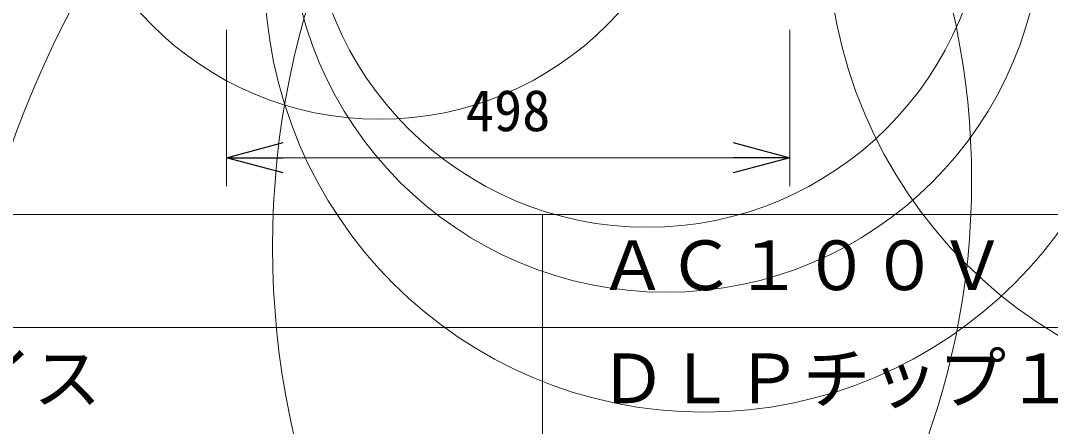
# Model space of a CAD drawing. Units: millimetres, scale not verified. Extents: x -71 to 63, y -56 to 144.
# Drawn here: x -45.56 to -0.04, y -5.87 to 12.08 of the extents above; entities that cross this region are included whole.
import ezdxf
from ezdxf.enums import TextEntityAlignment as Align

# ---------------------------------------------------------------- set-up
doc = ezdxf.new("R2010")
doc.units = ezdxf.units.MM
doc.header["$LTSCALE"] = 0.125
doc.layers.add('0-0_0', color=7, linetype='Continuous')
doc.layers.add('0-1_MOJI1', color=7, linetype='Continuous')
for name, color, linetype, lineweight in [('0-2_WAKU', 1, 'Continuous', 18), ('0-4_SUNPO', 3, 'Continuous', 18), ('0-5_GAIKEI', 1, 'Continuous', 18)]:
    doc.layers.add(name, color=color, linetype=linetype, lineweight=lineweight)
doc.styles.add('ＭＳ ゴシック', font='')
doc.styles.get('ＭＳ ゴシック').set_extended_font_data('MS Gothic')

# ---------------------------------------------------------------- blocks, each defined once
blk = doc.blocks.new('_Open30')
at = {"layer": '0-0_0'}
blk.add_line((0, 0), (-1, 0), dxfattribs=at)
blk.add_lwpolyline([(-1, 0.26795), (0, 0), (-1, -0.26795)], dxfattribs=at)
blk = doc.blocks.new('D3')
at = {"layer": '0-4_SUNPO'}
for p, q in [((157.0369, 73.1677), (157.0369, 66.2658)), ((181.9369, 73.1677), (181.9369, 66.2658)), ((179.4369, 67.5158), (159.5369, 67.5158))]:
    blk.add_line(p, q, dxfattribs=at)
at = {"layer": '0-4_SUNPO', "xscale": 2.5, "yscale": 2.5, "rotation": 180}
blk.add_blockref('_Open30', (157.0369, 67.5158), dxfattribs=at)
at = {"layer": '0-4_SUNPO', "xscale": 2.5, "yscale": 2.5}
blk.add_blockref('_Open30', (181.9369, 67.5158), dxfattribs=at)
at = {"layer": '0-4_SUNPO', "color": 7, "style": 'ＭＳ ゴシック'}
blk.add_text('498', height=1.833, dxfattribs=at).set_placement((167.6119, 68.1408), align=Align.BOTTOM_LEFT)

msp = doc.modelspace()

# ---------------------------------------------------------------- linework, layer by layer
at = {"layer": '0-2_WAKU', "color": 4}
for p, q in [((62.5024, 3.5004), (-62.4976, 3.5004)), ((-22.4976, -56.4996), (-22.4976, 3.5004))]:
    msp.add_line(p, q, dxfattribs=at)
at = {"layer": '0-2_WAKU'}
msp.add_line((-62.4976, -1.4996), (62.5024, -1.4996), dxfattribs=at)
at = {"layer": '0-5_GAIKEI'}
for centre, radius in [((2.7905, 2.0779), 37.2143), ((-37.4973, 5.0116), 33.9726), ((-3.0761, -8.5288), 45.4484), ((11.0389, 16.1406), 20.9533), ((13.8915, 22.0082), 14.657), ((-29.6962, 21.9568), 14.237), ((-15.3613, 14.1744), 19.4103), ((-17.0292, 16.7041), 16.6362), ((-17.8588, 17.9052), 14.9654)]:
    msp.add_circle(centre, radius, dxfattribs=at)

# ---------------------------------------------------------------- block references
at = {"layer": '0-4_SUNPO'}
msp.add_blockref('D3', (-193.4976, -61.4996), dxfattribs=at)

# ---------------------------------------------------------------- texts
at = {"layer": '0-1_MOJI1', "style": 'ＭＳ ゴシック'}
for s, p in [('ＡＣ１００Ｖ\u3000５０Ｈｚ／６０Ｈｚ', (-19.9976, -0.4996)), ('表示デバイス', (-59.9976, -5.4996)), ('ＤＬＰチップ１枚\u3000ＤＬＰ方式', (-19.9976, -5.4996))]:
    msp.add_text(s, height=2.199, dxfattribs=at).set_placement(p, align=Align.BOTTOM_LEFT)

doc.saveas('drawing.dxf')
